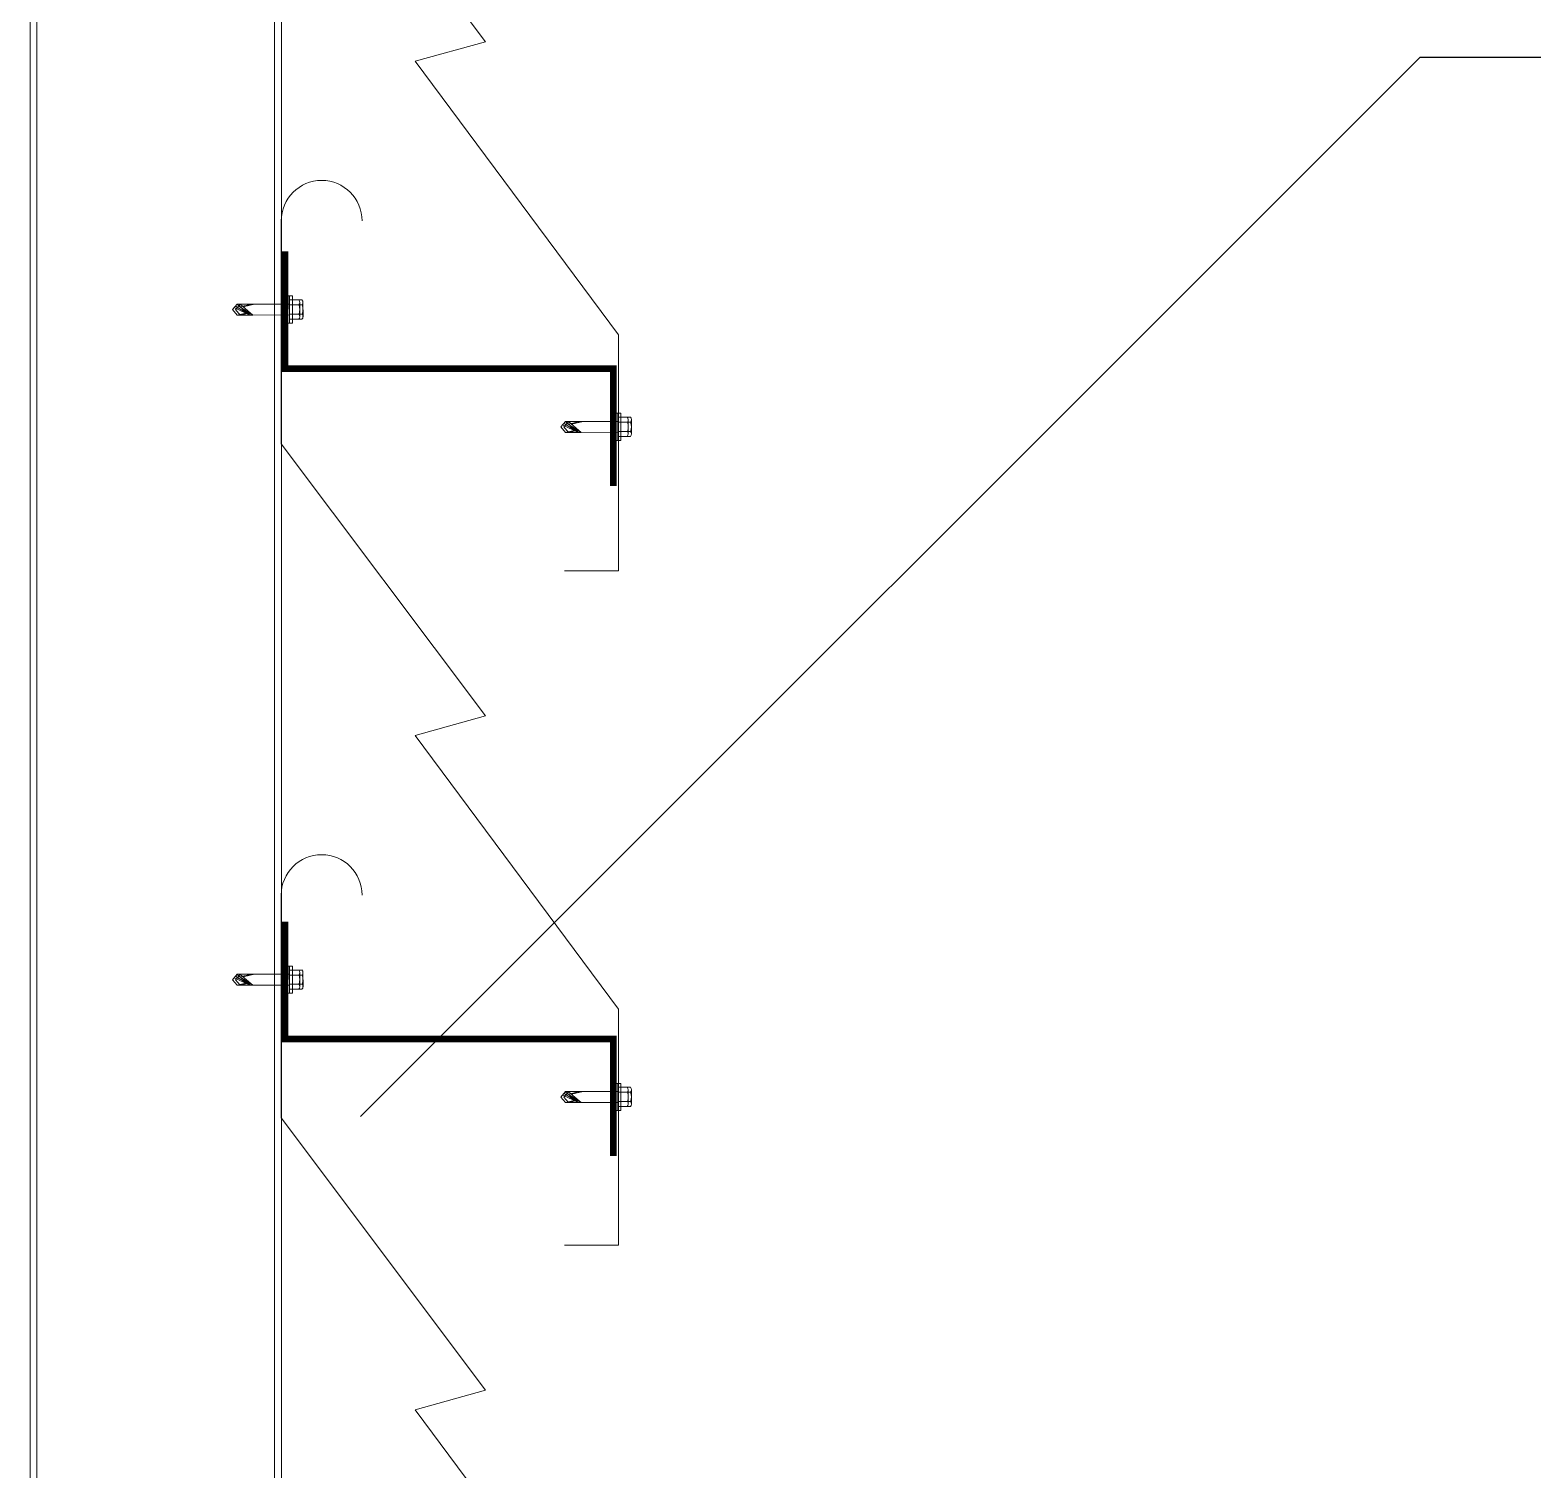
# Model space of a CAD drawing. Header units: metres. Extents: x 1422408 to 2565053, y 3723 to 80428.
# Drawn here: x 2267749.2105 to 2267749.659, y 4145.1666 to 4145.5963 of the extents above; entities that cross this region are included whole.
import ezdxf

# ---------------------------------------------------------------- set-up
doc = ezdxf.new("R2010")
doc.units = ezdxf.units.M
doc.header["$LTSCALE"] = 3.5
doc.header["$MEASUREMENT"] = 0
doc.layers.get('0').update_dxf_attribs({"linetype": 'CONTINUOUS'})
doc.layers.add('_0', color=7, linetype='CONTINUOUS')
doc.layers.add('AR-Louvers', color=193, linetype='CONTINUOUS', lineweight=9)

# ---------------------------------------------------------------- blocks, each defined once
blk = doc.blocks.new('louvers')
at = {"layer": '_0', "color": 6, "ltscale": 0.005, "const_width": 2}
for points in [[(5530313.79, -242251.53), (5530313.79, -242216.53), (5530411.79, -242216.53), (5530411.79, -242181.53)], [(5530313.79, -242451.53), (5530313.79, -242416.53), (5530411.79, -242416.53), (5530411.79, -242381.53)]]:
    blk.add_lwpolyline(points, dxfattribs=at)
at = {"layer": 'AR-Louvers', "linetype": 'ByBlock', "lineweight": 5}
for p, q in [((5530412.82, -243186.37), (5530412.82, -241744.37)), ((5530414.82, -243186.37), (5530414.82, -241746.37)), ((5530485.82, -241746.37), (5530485.82, -243186.37)), ((5530487.82, -241743.2), (5530487.82, -243188.37))]:
    blk.add_line(p, q, dxfattribs=at)
at = {"layer": 'AR-Louvers'}
for p, q in [((5530406.65, -242195.99), (5530409.52, -242195.99)), ((5530406.65, -242195.99), (5530409.52, -242195.99)), ((5530406.65, -242195.99), (5530409.52, -242195.99)), ((5530406.65, -242195.99), (5530409.52, -242195.99)), ((5530406.65, -242195.99), (5530409.52, -242195.99)), ((5530406.65, -242195.99), (5530409.52, -242195.99)), ((5530407.58, -242195.99), (5530410.45, -242195.99)), ((5530407.58, -242195.99), (5530410.45, -242195.99)), ((5530409.51, -242202.91), (5530409.52, -242194.8)), ((5530409.51, -242202.91), (5530409.52, -242194.8)), ((5530409.51, -242202.91), (5530409.52, -242194.8)), ((5530409.51, -242202.91), (5530409.52, -242194.8)), ((5530409.51, -242202.91), (5530409.52, -242194.8)), ((5530409.51, -242202.91), (5530409.52, -242194.8)), ((5530409.52, -242194.8), (5530410.43, -242194.81)), ((5530409.52, -242194.8), (5530410.43, -242194.81)), ((5530409.52, -242194.8), (5530410.43, -242194.81)), ((5530409.52, -242194.8), (5530410.43, -242194.81)), ((5530409.52, -242194.8), (5530410.43, -242194.81)), ((5530409.52, -242194.8), (5530410.43, -242194.81)), ((5530410.42, -242202.91), (5530410.43, -242194.81)), ((5530410.42, -242202.91), (5530410.43, -242194.81)), ((5530410.42, -242202.91), (5530410.43, -242194.81)), ((5530410.42, -242202.91), (5530410.43, -242194.81)), ((5530410.42, -242202.91), (5530410.43, -242194.81)), ((5530410.42, -242202.91), (5530410.43, -242194.81)), ((5530410.44, -242202.91), (5530410.45, -242194.8)), ((5530410.44, -242202.91), (5530410.45, -242194.8)), ((5530410.45, -242194.8), (5530411.36, -242194.81)), ((5530410.45, -242194.8), (5530411.36, -242194.81)), ((5530411.35, -242202.91), (5530411.36, -242194.81)), ((5530411.35, -242202.91), (5530411.36, -242194.81)), ((5530406.36, -242201.02), (5530406.37, -242196.69)), ((5530406.36, -242201.02), (5530406.37, -242196.69)), ((5530406.36, -242201.02), (5530406.37, -242196.69)), ((5530406.36, -242201.02), (5530406.37, -242196.69)), ((5530406.36, -242201.02), (5530406.37, -242196.69)), ((5530406.36, -242201.02), (5530406.37, -242196.69)), ((5530406.63, -242197.48), (5530409.51, -242197.48)), ((5530406.63, -242197.48), (5530409.51, -242197.48)), ((5530406.63, -242197.48), (5530409.51, -242197.48)), ((5530406.63, -242197.48), (5530409.51, -242197.48)), ((5530406.63, -242197.48), (5530409.51, -242197.48)), ((5530406.63, -242197.48), (5530409.51, -242197.48)), ((5530406.63, -242200.23), (5530409.51, -242200.23)), ((5530406.63, -242200.23), (5530409.51, -242200.23)), ((5530406.63, -242200.23), (5530409.51, -242200.23)), ((5530406.63, -242200.23), (5530409.51, -242200.23)), ((5530406.63, -242200.23), (5530409.51, -242200.23)), ((5530406.63, -242200.23), (5530409.51, -242200.23)), ((5530407.29, -242201.02), (5530407.3, -242196.69)), ((5530407.29, -242201.02), (5530407.3, -242196.69)), ((5530407.56, -242197.48), (5530410.44, -242197.48)), ((5530407.56, -242197.48), (5530410.44, -242197.48)), ((5530407.56, -242200.23), (5530410.44, -242200.23)), ((5530407.56, -242200.23), (5530410.44, -242200.23)), ((5530410.49, -242197.23), (5530420.79, -242197.26)), ((5530410.49, -242197.23), (5530420.79, -242197.26)), ((5530410.49, -242197.23), (5530420.79, -242197.26)), ((5530410.49, -242197.23), (5530420.79, -242197.26)), ((5530410.49, -242200.48), (5530421.34, -242200.51)), ((5530410.49, -242200.48), (5530421.34, -242200.51)), ((5530410.49, -242200.48), (5530421.34, -242200.51)), ((5530410.49, -242200.48), (5530421.34, -242200.51)), ((5530411.42, -242197.23), (5530421.72, -242197.26)), ((5530411.42, -242197.23), (5530421.72, -242197.26)), ((5530411.42, -242200.48), (5530422.27, -242200.51)), ((5530411.42, -242200.48), (5530422.27, -242200.51)), ((5530420.79, -242197.26), (5530425.06, -242197.26)), ((5530420.79, -242197.26), (5530424.25, -242198.02)), ((5530420.79, -242197.26), (5530425.06, -242197.26)), ((5530420.79, -242197.26), (5530424.25, -242198.02)), ((5530420.79, -242197.26), (5530425.06, -242197.26)), ((5530420.79, -242197.26), (5530424.25, -242198.02)), ((5530420.79, -242197.26), (5530425.06, -242197.26)), ((5530420.79, -242197.26), (5530424.25, -242198.02)), ((5530421.34, -242200.51), (5530425.09, -242197.3)), ((5530421.34, -242200.51), (5530425.09, -242197.3)), ((5530421.34, -242200.51), (5530425.09, -242197.3)), ((5530421.34, -242200.51), (5530425.09, -242197.3)), ((5530421.34, -242200.51), (5530425.54, -242197.86)), ((5530421.34, -242200.51), (5530425.54, -242197.86)), ((5530421.34, -242200.51), (5530425.54, -242197.86)), ((5530421.34, -242200.51), (5530425.54, -242197.86)), ((5530421.34, -242200.51), (5530425.97, -242198.28)), ((5530421.34, -242200.51), (5530425.97, -242198.28)), ((5530421.34, -242200.51), (5530425.97, -242198.28)), ((5530421.34, -242200.51), (5530425.97, -242198.28)), ((5530421.34, -242200.51), (5530425.09, -242200.52)), ((5530421.34, -242200.51), (5530425.09, -242200.52)), ((5530421.34, -242200.51), (5530425.09, -242200.52)), ((5530421.34, -242200.51), (5530425.09, -242200.52)), ((5530421.72, -242197.26), (5530425.99, -242197.26)), ((5530421.72, -242197.26), (5530425.18, -242198.02)), ((5530421.72, -242197.26), (5530425.99, -242197.26)), ((5530421.72, -242197.26), (5530425.18, -242198.02)), ((5530422.1, -242199.86), (5530422.09, -242199.86)), ((5530422.1, -242199.86), (5530422.09, -242199.86)), ((5530422.1, -242199.86), (5530422.09, -242199.86)), ((5530422.1, -242199.86), (5530422.09, -242199.86)), ((5530422.27, -242200.51), (5530426.02, -242197.3)), ((5530422.27, -242200.51), (5530426.02, -242197.3)), ((5530422.27, -242200.51), (5530426.47, -242197.86)), ((5530422.27, -242200.51), (5530426.47, -242197.86)), ((5530422.27, -242200.51), (5530426.9, -242198.28)), ((5530422.27, -242200.51), (5530426.9, -242198.28)), ((5530422.27, -242200.51), (5530426.02, -242200.52)), ((5530422.27, -242200.51), (5530426.02, -242200.52)), ((5530425.09, -242200.52), (5530422.51, -242199.95)), ((5530425.09, -242200.52), (5530422.51, -242199.95)), ((5530425.09, -242200.52), (5530422.51, -242199.95)), ((5530425.09, -242200.52), (5530422.51, -242199.95)), ((5530423.03, -242199.86), (5530423.02, -242199.86)), ((5530423.03, -242199.86), (5530423.02, -242199.86)), ((5530423.42, -242197.26), (5530423.94, -242197.26)), ((5530423.42, -242197.26), (5530423.94, -242197.26)), ((5530423.42, -242197.26), (5530423.94, -242197.26)), ((5530423.42, -242197.26), (5530423.94, -242197.26)), ((5530426.02, -242200.52), (5530423.44, -242199.95)), ((5530426.02, -242200.52), (5530423.44, -242199.95)), ((5530424.35, -242197.26), (5530424.87, -242197.26)), ((5530424.35, -242197.26), (5530424.87, -242197.26)), ((5530426.51, -242198.89), (5530425.06, -242197.26)), ((5530426.51, -242198.89), (5530425.06, -242197.26)), ((5530426.51, -242198.89), (5530425.06, -242197.26)), ((5530426.51, -242198.89), (5530425.06, -242197.26)), ((5530425.09, -242200.52), (5530426.51, -242198.89)), ((5530425.09, -242200.52), (5530426.51, -242198.89)), ((5530425.09, -242200.52), (5530426.51, -242198.89)), ((5530425.09, -242200.52), (5530426.51, -242198.89)), ((5530427.44, -242198.89), (5530425.99, -242197.26)), ((5530427.44, -242198.89), (5530425.99, -242197.26)), ((5530426.02, -242200.52), (5530427.44, -242198.89)), ((5530426.02, -242200.52), (5530427.44, -242198.89)), ((5530406.65, -242201.72), (5530409.51, -242201.72)), ((5530406.65, -242201.72), (5530409.51, -242201.72)), ((5530406.65, -242201.72), (5530409.51, -242201.72)), ((5530406.65, -242201.72), (5530409.51, -242201.72)), ((5530406.65, -242201.72), (5530409.51, -242201.72)), ((5530406.65, -242201.72), (5530409.51, -242201.72)), ((5530407.58, -242201.72), (5530410.44, -242201.72)), ((5530407.58, -242201.72), (5530410.44, -242201.72)), ((5530409.51, -242202.91), (5530410.42, -242202.91)), ((5530409.51, -242202.91), (5530410.42, -242202.91)), ((5530409.51, -242202.91), (5530410.42, -242202.91)), ((5530409.51, -242202.91), (5530410.42, -242202.91)), ((5530409.51, -242202.91), (5530410.42, -242202.91)), ((5530409.51, -242202.91), (5530410.42, -242202.91)), ((5530410.44, -242202.91), (5530411.35, -242202.91)), ((5530410.44, -242202.91), (5530411.35, -242202.91)), ((5530308.36, -242236.02), (5530308.37, -242231.69)), ((5530308.36, -242236.02), (5530308.37, -242231.69)), ((5530308.36, -242236.02), (5530308.37, -242231.69)), ((5530308.36, -242236.02), (5530308.37, -242231.69)), ((5530308.36, -242236.02), (5530308.37, -242231.69)), ((5530308.36, -242236.02), (5530308.37, -242231.69)), ((5530308.65, -242230.99), (5530311.52, -242230.99)), ((5530308.65, -242230.99), (5530311.52, -242230.99)), ((5530308.65, -242230.99), (5530311.52, -242230.99)), ((5530308.65, -242230.99), (5530311.52, -242230.99)), ((5530308.65, -242230.99), (5530311.52, -242230.99)), ((5530308.65, -242230.99), (5530311.52, -242230.99)), ((5530309.29, -242236.02), (5530309.3, -242231.69)), ((5530309.29, -242236.02), (5530309.3, -242231.69)), ((5530309.58, -242230.99), (5530312.45, -242230.99)), ((5530309.58, -242230.99), (5530312.45, -242230.99)), ((5530311.51, -242237.91), (5530311.52, -242229.8)), ((5530311.51, -242237.91), (5530311.52, -242229.8)), ((5530311.51, -242237.91), (5530311.52, -242229.8)), ((5530311.51, -242237.91), (5530311.52, -242229.8)), ((5530311.51, -242237.91), (5530311.52, -242229.8)), ((5530311.51, -242237.91), (5530311.52, -242229.8)), ((5530311.52, -242229.8), (5530312.43, -242229.81)), ((5530311.52, -242229.8), (5530312.43, -242229.81)), ((5530311.52, -242229.8), (5530312.43, -242229.81)), ((5530311.52, -242229.8), (5530312.43, -242229.81)), ((5530311.52, -242229.8), (5530312.43, -242229.81)), ((5530311.52, -242229.8), (5530312.43, -242229.81)), ((5530312.42, -242237.91), (5530312.43, -242229.81)), ((5530312.42, -242237.91), (5530312.43, -242229.81)), ((5530312.42, -242237.91), (5530312.43, -242229.81)), ((5530312.42, -242237.91), (5530312.43, -242229.81)), ((5530312.42, -242237.91), (5530312.43, -242229.81)), ((5530312.42, -242237.91), (5530312.43, -242229.81)), ((5530312.44, -242237.91), (5530312.45, -242229.8)), ((5530312.44, -242237.91), (5530312.45, -242229.8)), ((5530312.45, -242229.8), (5530313.36, -242229.81)), ((5530312.45, -242229.8), (5530313.36, -242229.81)), ((5530313.35, -242237.91), (5530313.36, -242229.81)), ((5530313.35, -242237.91), (5530313.36, -242229.81)), ((5530308.63, -242232.48), (5530311.51, -242232.48)), ((5530308.63, -242232.48), (5530311.51, -242232.48)), ((5530308.63, -242232.48), (5530311.51, -242232.48)), ((5530308.63, -242232.48), (5530311.51, -242232.48)), ((5530308.63, -242232.48), (5530311.51, -242232.48)), ((5530308.63, -242232.48), (5530311.51, -242232.48)), ((5530308.63, -242235.23), (5530311.51, -242235.23)), ((5530308.63, -242235.23), (5530311.51, -242235.23)), ((5530308.63, -242235.23), (5530311.51, -242235.23)), ((5530308.63, -242235.23), (5530311.51, -242235.23)), ((5530308.63, -242235.23), (5530311.51, -242235.23)), ((5530308.63, -242235.23), (5530311.51, -242235.23)), ((5530309.56, -242232.48), (5530312.44, -242232.48)), ((5530309.56, -242232.48), (5530312.44, -242232.48)), ((5530309.56, -242235.23), (5530312.44, -242235.23)), ((5530309.56, -242235.23), (5530312.44, -242235.23)), ((5530312.49, -242232.23), (5530322.79, -242232.26)), ((5530312.49, -242232.23), (5530322.79, -242232.26)), ((5530312.49, -242232.23), (5530322.79, -242232.26)), ((5530312.49, -242232.23), (5530322.79, -242232.26)), ((5530312.49, -242235.48), (5530323.34, -242235.51)), ((5530312.49, -242235.48), (5530323.34, -242235.51)), ((5530312.49, -242235.48), (5530323.34, -242235.51)), ((5530312.49, -242235.48), (5530323.34, -242235.51)), ((5530313.42, -242232.23), (5530323.72, -242232.26)), ((5530313.42, -242232.23), (5530323.72, -242232.26)), ((5530313.42, -242235.48), (5530324.27, -242235.51)), ((5530313.42, -242235.48), (5530324.27, -242235.51)), ((5530322.79, -242232.26), (5530327.06, -242232.26)), ((5530322.79, -242232.26), (5530326.25, -242233.02)), ((5530322.79, -242232.26), (5530327.06, -242232.26)), ((5530322.79, -242232.26), (5530326.25, -242233.02)), ((5530322.79, -242232.26), (5530327.06, -242232.26)), ((5530322.79, -242232.26), (5530326.25, -242233.02)), ((5530322.79, -242232.26), (5530327.06, -242232.26)), ((5530322.79, -242232.26), (5530326.25, -242233.02)), ((5530323.34, -242235.51), (5530327.09, -242232.3)), ((5530323.34, -242235.51), (5530327.09, -242232.3)), ((5530323.34, -242235.51), (5530327.09, -242232.3)), ((5530323.34, -242235.51), (5530327.09, -242232.3)), ((5530323.34, -242235.51), (5530327.54, -242232.86)), ((5530323.34, -242235.51), (5530327.54, -242232.86)), ((5530323.34, -242235.51), (5530327.54, -242232.86)), ((5530323.34, -242235.51), (5530327.54, -242232.86)), ((5530323.34, -242235.51), (5530327.97, -242233.28)), ((5530323.34, -242235.51), (5530327.97, -242233.28)), ((5530323.34, -242235.51), (5530327.97, -242233.28)), ((5530323.34, -242235.51), (5530327.97, -242233.28)), ((5530323.34, -242235.51), (5530327.09, -242235.52)), ((5530323.34, -242235.51), (5530327.09, -242235.52)), ((5530323.34, -242235.51), (5530327.09, -242235.52)), ((5530323.34, -242235.51), (5530327.09, -242235.52)), ((5530323.72, -242232.26), (5530327.99, -242232.26)), ((5530323.72, -242232.26), (5530327.18, -242233.02)), ((5530323.72, -242232.26), (5530327.99, -242232.26)), ((5530323.72, -242232.26), (5530327.18, -242233.02)), ((5530324.1, -242234.86), (5530324.09, -242234.86)), ((5530324.1, -242234.86), (5530324.09, -242234.86)), ((5530324.1, -242234.86), (5530324.09, -242234.86)), ((5530324.1, -242234.86), (5530324.09, -242234.86)), ((5530324.27, -242235.51), (5530328.02, -242232.3)), ((5530324.27, -242235.51), (5530328.02, -242232.3)), ((5530324.27, -242235.51), (5530328.47, -242232.86)), ((5530324.27, -242235.51), (5530328.47, -242232.86)), ((5530324.27, -242235.51), (5530328.9, -242233.28)), ((5530324.27, -242235.51), (5530328.9, -242233.28)), ((5530324.27, -242235.51), (5530328.02, -242235.52)), ((5530324.27, -242235.51), (5530328.02, -242235.52)), ((5530327.09, -242235.52), (5530324.51, -242234.95)), ((5530327.09, -242235.52), (5530324.51, -242234.95)), ((5530327.09, -242235.52), (5530324.51, -242234.95)), ((5530327.09, -242235.52), (5530324.51, -242234.95)), ((5530325.03, -242234.86), (5530325.02, -242234.86)), ((5530325.03, -242234.86), (5530325.02, -242234.86)), ((5530325.42, -242232.26), (5530325.94, -242232.26)), ((5530325.42, -242232.26), (5530325.94, -242232.26)), ((5530325.42, -242232.26), (5530325.94, -242232.26)), ((5530325.42, -242232.26), (5530325.94, -242232.26)), ((5530328.02, -242235.52), (5530325.44, -242234.95)), ((5530328.02, -242235.52), (5530325.44, -242234.95)), ((5530326.35, -242232.26), (5530326.87, -242232.26)), ((5530326.35, -242232.26), (5530326.87, -242232.26)), ((5530328.51, -242233.89), (5530327.06, -242232.26)), ((5530328.51, -242233.89), (5530327.06, -242232.26)), ((5530328.51, -242233.89), (5530327.06, -242232.26)), ((5530328.51, -242233.89), (5530327.06, -242232.26)), ((5530327.09, -242235.52), (5530328.51, -242233.89)), ((5530327.09, -242235.52), (5530328.51, -242233.89)), ((5530327.09, -242235.52), (5530328.51, -242233.89)), ((5530327.09, -242235.52), (5530328.51, -242233.89)), ((5530329.44, -242233.89), (5530327.99, -242232.26)), ((5530329.44, -242233.89), (5530327.99, -242232.26)), ((5530328.02, -242235.52), (5530329.44, -242233.89)), ((5530328.02, -242235.52), (5530329.44, -242233.89)), ((5530308.65, -242236.72), (5530311.51, -242236.72)), ((5530308.65, -242236.72), (5530311.51, -242236.72)), ((5530308.65, -242236.72), (5530311.51, -242236.72)), ((5530308.65, -242236.72), (5530311.51, -242236.72)), ((5530308.65, -242236.72), (5530311.51, -242236.72)), ((5530308.65, -242236.72), (5530311.51, -242236.72)), ((5530309.58, -242236.72), (5530312.44, -242236.72)), ((5530309.58, -242236.72), (5530312.44, -242236.72)), ((5530311.51, -242237.91), (5530312.42, -242237.91)), ((5530311.51, -242237.91), (5530312.42, -242237.91)), ((5530311.51, -242237.91), (5530312.42, -242237.91)), ((5530311.51, -242237.91), (5530312.42, -242237.91)), ((5530311.51, -242237.91), (5530312.42, -242237.91)), ((5530311.51, -242237.91), (5530312.42, -242237.91)), ((5530312.44, -242237.91), (5530313.35, -242237.91)), ((5530312.44, -242237.91), (5530313.35, -242237.91)), ((5530406.36, -242401.02), (5530406.37, -242396.69)), ((5530406.36, -242401.02), (5530406.37, -242396.69)), ((5530406.36, -242401.02), (5530406.37, -242396.69)), ((5530406.36, -242401.02), (5530406.37, -242396.69)), ((5530406.36, -242401.02), (5530406.37, -242396.69)), ((5530406.36, -242401.02), (5530406.37, -242396.69)), ((5530406.63, -242397.48), (5530409.51, -242397.48)), ((5530406.63, -242397.48), (5530409.51, -242397.48)), ((5530406.63, -242397.48), (5530409.51, -242397.48)), ((5530406.63, -242397.48), (5530409.51, -242397.48)), ((5530406.63, -242397.48), (5530409.51, -242397.48)), ((5530406.63, -242397.48), (5530409.51, -242397.48)), ((5530406.65, -242395.99), (5530409.52, -242395.99)), ((5530406.65, -242395.99), (5530409.52, -242395.99)), ((5530406.65, -242395.99), (5530409.52, -242395.99)), ((5530406.65, -242395.99), (5530409.52, -242395.99)), ((5530406.65, -242395.99), (5530409.52, -242395.99)), ((5530406.65, -242395.99), (5530409.52, -242395.99)), ((5530407.29, -242401.02), (5530407.3, -242396.69)), ((5530407.29, -242401.02), (5530407.3, -242396.69)), ((5530407.56, -242397.48), (5530410.44, -242397.48)), ((5530407.56, -242397.48), (5530410.44, -242397.48)), ((5530407.58, -242395.99), (5530410.45, -242395.99)), ((5530407.58, -242395.99), (5530410.45, -242395.99)), ((5530409.51, -242402.91), (5530409.52, -242394.8)), ((5530409.51, -242402.91), (5530409.52, -242394.8)), ((5530409.51, -242402.91), (5530409.52, -242394.8)), ((5530409.51, -242402.91), (5530409.52, -242394.8)), ((5530409.51, -242402.91), (5530409.52, -242394.8)), ((5530409.51, -242402.91), (5530409.52, -242394.8)), ((5530409.52, -242394.8), (5530410.43, -242394.81)), ((5530409.52, -242394.8), (5530410.43, -242394.81)), ((5530409.52, -242394.8), (5530410.43, -242394.81)), ((5530409.52, -242394.8), (5530410.43, -242394.81)), ((5530409.52, -242394.8), (5530410.43, -242394.81)), ((5530409.52, -242394.8), (5530410.43, -242394.81)), ((5530410.42, -242402.91), (5530410.43, -242394.81)), ((5530410.42, -242402.91), (5530410.43, -242394.81)), ((5530410.42, -242402.91), (5530410.43, -242394.81)), ((5530410.42, -242402.91), (5530410.43, -242394.81)), ((5530410.42, -242402.91), (5530410.43, -242394.81)), ((5530410.42, -242402.91), (5530410.43, -242394.81)), ((5530410.44, -242402.91), (5530410.45, -242394.8)), ((5530410.44, -242402.91), (5530410.45, -242394.8)), ((5530410.45, -242394.8), (5530411.36, -242394.81)), ((5530410.45, -242394.8), (5530411.36, -242394.81)), ((5530410.49, -242397.23), (5530420.79, -242397.26)), ((5530410.49, -242397.23), (5530420.79, -242397.26)), ((5530410.49, -242397.23), (5530420.79, -242397.26)), ((5530410.49, -242397.23), (5530420.79, -242397.26)), ((5530411.35, -242402.91), (5530411.36, -242394.81)), ((5530411.35, -242402.91), (5530411.36, -242394.81)), ((5530411.42, -242397.23), (5530421.72, -242397.26)), ((5530411.42, -242397.23), (5530421.72, -242397.26)), ((5530420.79, -242397.26), (5530425.06, -242397.26)), ((5530420.79, -242397.26), (5530424.25, -242398.02)), ((5530420.79, -242397.26), (5530425.06, -242397.26)), ((5530420.79, -242397.26), (5530424.25, -242398.02)), ((5530420.79, -242397.26), (5530425.06, -242397.26)), ((5530420.79, -242397.26), (5530424.25, -242398.02)), ((5530420.79, -242397.26), (5530425.06, -242397.26)), ((5530420.79, -242397.26), (5530424.25, -242398.02)), ((5530421.34, -242400.51), (5530425.09, -242397.3)), ((5530421.34, -242400.51), (5530425.09, -242397.3)), ((5530421.34, -242400.51), (5530425.09, -242397.3)), ((5530421.34, -242400.51), (5530425.09, -242397.3)), ((5530421.34, -242400.51), (5530425.54, -242397.86)), ((5530421.34, -242400.51), (5530425.54, -242397.86)), ((5530421.34, -242400.51), (5530425.54, -242397.86)), ((5530421.34, -242400.51), (5530425.54, -242397.86)), ((5530421.72, -242397.26), (5530425.99, -242397.26)), ((5530421.72, -242397.26), (5530425.18, -242398.02)), ((5530421.72, -242397.26), (5530425.99, -242397.26)), ((5530421.72, -242397.26), (5530425.18, -242398.02)), ((5530422.27, -242400.51), (5530426.02, -242397.3)), ((5530422.27, -242400.51), (5530426.02, -242397.3)), ((5530422.27, -242400.51), (5530426.47, -242397.86)), ((5530422.27, -242400.51), (5530426.47, -242397.86)), ((5530423.42, -242397.26), (5530423.94, -242397.26)), ((5530423.42, -242397.26), (5530423.94, -242397.26)), ((5530423.42, -242397.26), (5530423.94, -242397.26)), ((5530423.42, -242397.26), (5530423.94, -242397.26)), ((5530424.35, -242397.26), (5530424.87, -242397.26)), ((5530424.35, -242397.26), (5530424.87, -242397.26)), ((5530426.51, -242398.89), (5530425.06, -242397.26)), ((5530426.51, -242398.89), (5530425.06, -242397.26)), ((5530426.51, -242398.89), (5530425.06, -242397.26)), ((5530426.51, -242398.89), (5530425.06, -242397.26)), ((5530427.44, -242398.89), (5530425.99, -242397.26)), ((5530427.44, -242398.89), (5530425.99, -242397.26)), ((5530406.63, -242400.23), (5530409.51, -242400.23)), ((5530406.63, -242400.23), (5530409.51, -242400.23)), ((5530406.63, -242400.23), (5530409.51, -242400.23)), ((5530406.63, -242400.23), (5530409.51, -242400.23)), ((5530406.63, -242400.23), (5530409.51, -242400.23)), ((5530406.63, -242400.23), (5530409.51, -242400.23)), ((5530406.65, -242401.72), (5530409.51, -242401.72)), ((5530406.65, -242401.72), (5530409.51, -242401.72)), ((5530406.65, -242401.72), (5530409.51, -242401.72)), ((5530406.65, -242401.72), (5530409.51, -242401.72)), ((5530406.65, -242401.72), (5530409.51, -242401.72)), ((5530406.65, -242401.72), (5530409.51, -242401.72)), ((5530407.56, -242400.23), (5530410.44, -242400.23)), ((5530407.56, -242400.23), (5530410.44, -242400.23)), ((5530407.58, -242401.72), (5530410.44, -242401.72)), ((5530407.58, -242401.72), (5530410.44, -242401.72)), ((5530410.49, -242400.48), (5530421.34, -242400.51)), ((5530410.49, -242400.48), (5530421.34, -242400.51)), ((5530410.49, -242400.48), (5530421.34, -242400.51)), ((5530410.49, -242400.48), (5530421.34, -242400.51)), ((5530411.42, -242400.48), (5530422.27, -242400.51)), ((5530411.42, -242400.48), (5530422.27, -242400.51)), ((5530421.34, -242400.51), (5530425.97, -242398.28)), ((5530421.34, -242400.51), (5530425.97, -242398.28)), ((5530421.34, -242400.51), (5530425.97, -242398.28)), ((5530421.34, -242400.51), (5530425.97, -242398.28)), ((5530421.34, -242400.51), (5530425.09, -242400.52)), ((5530421.34, -242400.51), (5530425.09, -242400.52)), ((5530421.34, -242400.51), (5530425.09, -242400.52)), ((5530421.34, -242400.51), (5530425.09, -242400.52)), ((5530422.1, -242399.86), (5530422.09, -242399.86)), ((5530422.1, -242399.86), (5530422.09, -242399.86)), ((5530422.1, -242399.86), (5530422.09, -242399.86)), ((5530422.1, -242399.86), (5530422.09, -242399.86)), ((5530422.27, -242400.51), (5530426.9, -242398.28)), ((5530422.27, -242400.51), (5530426.9, -242398.28)), ((5530422.27, -242400.51), (5530426.02, -242400.52)), ((5530422.27, -242400.51), (5530426.02, -242400.52)), ((5530425.09, -242400.52), (5530422.51, -242399.95)), ((5530425.09, -242400.52), (5530422.51, -242399.95)), ((5530425.09, -242400.52), (5530422.51, -242399.95)), ((5530425.09, -242400.52), (5530422.51, -242399.95)), ((5530423.03, -242399.86), (5530423.02, -242399.86)), ((5530423.03, -242399.86), (5530423.02, -242399.86)), ((5530426.02, -242400.52), (5530423.44, -242399.95)), ((5530426.02, -242400.52), (5530423.44, -242399.95)), ((5530425.09, -242400.52), (5530426.51, -242398.89)), ((5530425.09, -242400.52), (5530426.51, -242398.89)), ((5530425.09, -242400.52), (5530426.51, -242398.89)), ((5530425.09, -242400.52), (5530426.51, -242398.89)), ((5530426.02, -242400.52), (5530427.44, -242398.89)), ((5530426.02, -242400.52), (5530427.44, -242398.89)), ((5530409.51, -242402.91), (5530410.42, -242402.91)), ((5530409.51, -242402.91), (5530410.42, -242402.91)), ((5530409.51, -242402.91), (5530410.42, -242402.91)), ((5530409.51, -242402.91), (5530410.42, -242402.91)), ((5530409.51, -242402.91), (5530410.42, -242402.91)), ((5530409.51, -242402.91), (5530410.42, -242402.91)), ((5530410.44, -242402.91), (5530411.35, -242402.91)), ((5530410.44, -242402.91), (5530411.35, -242402.91)), ((5530308.36, -242436.02), (5530308.37, -242431.69)), ((5530308.36, -242436.02), (5530308.37, -242431.69)), ((5530308.36, -242436.02), (5530308.37, -242431.69)), ((5530308.36, -242436.02), (5530308.37, -242431.69)), ((5530308.36, -242436.02), (5530308.37, -242431.69)), ((5530308.36, -242436.02), (5530308.37, -242431.69)), ((5530308.63, -242432.48), (5530311.51, -242432.48)), ((5530308.63, -242432.48), (5530311.51, -242432.48)), ((5530308.63, -242432.48), (5530311.51, -242432.48)), ((5530308.63, -242432.48), (5530311.51, -242432.48)), ((5530308.63, -242432.48), (5530311.51, -242432.48)), ((5530308.63, -242432.48), (5530311.51, -242432.48)), ((5530308.65, -242430.99), (5530311.52, -242430.99)), ((5530308.65, -242430.99), (5530311.52, -242430.99)), ((5530308.65, -242430.99), (5530311.52, -242430.99)), ((5530308.65, -242430.99), (5530311.52, -242430.99)), ((5530308.65, -242430.99), (5530311.52, -242430.99)), ((5530308.65, -242430.99), (5530311.52, -242430.99)), ((5530309.29, -242436.02), (5530309.3, -242431.69)), ((5530309.29, -242436.02), (5530309.3, -242431.69)), ((5530309.56, -242432.48), (5530312.44, -242432.48)), ((5530309.56, -242432.48), (5530312.44, -242432.48)), ((5530309.58, -242430.99), (5530312.45, -242430.99)), ((5530309.58, -242430.99), (5530312.45, -242430.99)), ((5530311.51, -242437.91), (5530311.52, -242429.8)), ((5530311.51, -242437.91), (5530311.52, -242429.8)), ((5530311.51, -242437.91), (5530311.52, -242429.8)), ((5530311.51, -242437.91), (5530311.52, -242429.8)), ((5530311.51, -242437.91), (5530311.52, -242429.8)), ((5530311.51, -242437.91), (5530311.52, -242429.8)), ((5530311.52, -242429.8), (5530312.43, -242429.81)), ((5530311.52, -242429.8), (5530312.43, -242429.81)), ((5530311.52, -242429.8), (5530312.43, -242429.81)), ((5530311.52, -242429.8), (5530312.43, -242429.81)), ((5530311.52, -242429.8), (5530312.43, -242429.81)), ((5530311.52, -242429.8), (5530312.43, -242429.81)), ((5530312.42, -242437.91), (5530312.43, -242429.81)), ((5530312.42, -242437.91), (5530312.43, -242429.81)), ((5530312.42, -242437.91), (5530312.43, -242429.81)), ((5530312.42, -242437.91), (5530312.43, -242429.81)), ((5530312.42, -242437.91), (5530312.43, -242429.81)), ((5530312.42, -242437.91), (5530312.43, -242429.81)), ((5530312.44, -242437.91), (5530312.45, -242429.8)), ((5530312.44, -242437.91), (5530312.45, -242429.8)), ((5530312.45, -242429.8), (5530313.36, -242429.81)), ((5530312.45, -242429.8), (5530313.36, -242429.81)), ((5530312.49, -242432.23), (5530322.79, -242432.26)), ((5530312.49, -242432.23), (5530322.79, -242432.26)), ((5530312.49, -242432.23), (5530322.79, -242432.26)), ((5530312.49, -242432.23), (5530322.79, -242432.26)), ((5530313.35, -242437.91), (5530313.36, -242429.81)), ((5530313.35, -242437.91), (5530313.36, -242429.81)), ((5530313.42, -242432.23), (5530323.72, -242432.26)), ((5530313.42, -242432.23), (5530323.72, -242432.26)), ((5530322.79, -242432.26), (5530327.06, -242432.26)), ((5530322.79, -242432.26), (5530326.25, -242433.02)), ((5530322.79, -242432.26), (5530327.06, -242432.26)), ((5530322.79, -242432.26), (5530326.25, -242433.02)), ((5530322.79, -242432.26), (5530327.06, -242432.26)), ((5530322.79, -242432.26), (5530326.25, -242433.02)), ((5530322.79, -242432.26), (5530327.06, -242432.26)), ((5530322.79, -242432.26), (5530326.25, -242433.02)), ((5530323.34, -242435.51), (5530327.09, -242432.3)), ((5530323.34, -242435.51), (5530327.09, -242432.3)), ((5530323.34, -242435.51), (5530327.09, -242432.3)), ((5530323.34, -242435.51), (5530327.09, -242432.3)), ((5530323.34, -242435.51), (5530327.54, -242432.86)), ((5530323.34, -242435.51), (5530327.54, -242432.86)), ((5530323.34, -242435.51), (5530327.54, -242432.86)), ((5530323.34, -242435.51), (5530327.54, -242432.86)), ((5530323.34, -242435.51), (5530327.97, -242433.28)), ((5530323.34, -242435.51), (5530327.97, -242433.28)), ((5530323.34, -242435.51), (5530327.97, -242433.28)), ((5530323.34, -242435.51), (5530327.97, -242433.28)), ((5530323.72, -242432.26), (5530327.99, -242432.26)), ((5530323.72, -242432.26), (5530327.18, -242433.02)), ((5530323.72, -242432.26), (5530327.99, -242432.26)), ((5530323.72, -242432.26), (5530327.18, -242433.02)), ((5530324.27, -242435.51), (5530328.02, -242432.3)), ((5530324.27, -242435.51), (5530328.02, -242432.3)), ((5530324.27, -242435.51), (5530328.47, -242432.86)), ((5530324.27, -242435.51), (5530328.47, -242432.86)), ((5530324.27, -242435.51), (5530328.9, -242433.28)), ((5530324.27, -242435.51), (5530328.9, -242433.28)), ((5530325.42, -242432.26), (5530325.94, -242432.26)), ((5530325.42, -242432.26), (5530325.94, -242432.26)), ((5530325.42, -242432.26), (5530325.94, -242432.26)), ((5530325.42, -242432.26), (5530325.94, -242432.26)), ((5530326.35, -242432.26), (5530326.87, -242432.26)), ((5530326.35, -242432.26), (5530326.87, -242432.26)), ((5530328.51, -242433.89), (5530327.06, -242432.26)), ((5530328.51, -242433.89), (5530327.06, -242432.26)), ((5530328.51, -242433.89), (5530327.06, -242432.26)), ((5530328.51, -242433.89), (5530327.06, -242432.26)), ((5530329.44, -242433.89), (5530327.99, -242432.26)), ((5530329.44, -242433.89), (5530327.99, -242432.26)), ((5530308.63, -242435.23), (5530311.51, -242435.23)), ((5530308.63, -242435.23), (5530311.51, -242435.23)), ((5530308.63, -242435.23), (5530311.51, -242435.23)), ((5530308.63, -242435.23), (5530311.51, -242435.23)), ((5530308.63, -242435.23), (5530311.51, -242435.23)), ((5530308.63, -242435.23), (5530311.51, -242435.23)), ((5530308.65, -242436.72), (5530311.51, -242436.72)), ((5530308.65, -242436.72), (5530311.51, -242436.72)), ((5530308.65, -242436.72), (5530311.51, -242436.72)), ((5530308.65, -242436.72), (5530311.51, -242436.72)), ((5530308.65, -242436.72), (5530311.51, -242436.72)), ((5530308.65, -242436.72), (5530311.51, -242436.72)), ((5530309.56, -242435.23), (5530312.44, -242435.23)), ((5530309.56, -242435.23), (5530312.44, -242435.23)), ((5530309.58, -242436.72), (5530312.44, -242436.72)), ((5530309.58, -242436.72), (5530312.44, -242436.72)), ((5530311.51, -242437.91), (5530312.42, -242437.91)), ((5530311.51, -242437.91), (5530312.42, -242437.91)), ((5530311.51, -242437.91), (5530312.42, -242437.91)), ((5530311.51, -242437.91), (5530312.42, -242437.91)), ((5530311.51, -242437.91), (5530312.42, -242437.91)), ((5530311.51, -242437.91), (5530312.42, -242437.91)), ((5530312.44, -242437.91), (5530313.35, -242437.91)), ((5530312.44, -242437.91), (5530313.35, -242437.91)), ((5530312.49, -242435.48), (5530323.34, -242435.51)), ((5530312.49, -242435.48), (5530323.34, -242435.51)), ((5530312.49, -242435.48), (5530323.34, -242435.51)), ((5530312.49, -242435.48), (5530323.34, -242435.51)), ((5530313.42, -242435.48), (5530324.27, -242435.51)), ((5530313.42, -242435.48), (5530324.27, -242435.51)), ((5530323.34, -242435.51), (5530327.09, -242435.52)), ((5530323.34, -242435.51), (5530327.09, -242435.52)), ((5530323.34, -242435.51), (5530327.09, -242435.52)), ((5530323.34, -242435.51), (5530327.09, -242435.52)), ((5530324.1, -242434.86), (5530324.09, -242434.86)), ((5530324.1, -242434.86), (5530324.09, -242434.86)), ((5530324.1, -242434.86), (5530324.09, -242434.86)), ((5530324.1, -242434.86), (5530324.09, -242434.86)), ((5530324.27, -242435.51), (5530328.02, -242435.52)), ((5530324.27, -242435.51), (5530328.02, -242435.52)), ((5530327.09, -242435.52), (5530324.51, -242434.95)), ((5530327.09, -242435.52), (5530324.51, -242434.95)), ((5530327.09, -242435.52), (5530324.51, -242434.95)), ((5530327.09, -242435.52), (5530324.51, -242434.95)), ((5530325.03, -242434.86), (5530325.02, -242434.86)), ((5530325.03, -242434.86), (5530325.02, -242434.86)), ((5530328.02, -242435.52), (5530325.44, -242434.95)), ((5530328.02, -242435.52), (5530325.44, -242434.95)), ((5530327.09, -242435.52), (5530328.51, -242433.89)), ((5530327.09, -242435.52), (5530328.51, -242433.89)), ((5530327.09, -242435.52), (5530328.51, -242433.89)), ((5530327.09, -242435.52), (5530328.51, -242433.89)), ((5530328.02, -242435.52), (5530329.44, -242433.89)), ((5530328.02, -242435.52), (5530329.44, -242433.89))]:
    blk.add_line(p, q, dxfattribs=at)
for points in [[(5530388.71, -241971.18, -1), (5530412.85, -241971.18), (5530412.85, -242037.68), (5530351.89, -242118.94), (5530372.89, -242124.76), (5530312.24, -242206.42), (5530312.24, -242276.85), (5530328.34, -242276.85)], [(5530388.72, -242172.4, -1), (5530412.87, -242172.4), (5530412.87, -242238.91), (5530351.91, -242320.16), (5530372.9, -242325.98), (5530312.25, -242407.64), (5530312.25, -242478.07), (5530328.35, -242478.07)], [(5530388.73, -242373.63, -1), (5530412.88, -242373.63), (5530412.88, -242440.13), (5530351.92, -242521.39), (5530372.91, -242527.21), (5530312.27, -242608.87), (5530312.27, -242679.3), (5530328.36, -242679.3)]]:
    blk.add_lwpolyline(points, format="xyb", dxfattribs=at)
for centre, radius, start, end in [((5530407.52, -242196.75), 1.15, 136.9646, 219.5617), ((5530407.52, -242196.75), 1.15, 136.9646, 219.5617), ((5530407.52, -242196.75), 1.15, 136.9646, 219.5617), ((5530407.52, -242196.75), 1.15, 136.9646, 219.5617), ((5530407.52, -242196.75), 1.15, 136.9646, 219.5617), ((5530407.52, -242196.75), 1.15, 136.9646, 219.5617), ((5530408.45, -242196.75), 1.15, 136.9646, 219.5617), ((5530408.45, -242196.75), 1.15, 136.9646, 219.5617), ((5530407.52, -242200.96), 1.15, 140.3041, 222.9011), ((5530407.52, -242200.96), 1.15, 140.3041, 222.9011), ((5530407.52, -242200.96), 1.15, 140.3041, 222.9011), ((5530407.52, -242200.96), 1.15, 140.3041, 222.9011), ((5530407.52, -242200.96), 1.15, 140.3041, 222.9011), ((5530407.52, -242200.96), 1.15, 140.3041, 222.9011), ((5530410.23, -242198.86), 3.86, 159.035, 200.8307), ((5530410.23, -242198.86), 3.86, 159.035, 200.8307), ((5530410.23, -242198.86), 3.86, 159.035, 200.8307), ((5530410.23, -242198.86), 3.86, 159.035, 200.8307), ((5530410.23, -242198.86), 3.86, 159.035, 200.8307), ((5530410.23, -242198.86), 3.86, 159.035, 200.8307), ((5530408.45, -242200.96), 1.15, 140.3041, 222.9011), ((5530408.45, -242200.96), 1.15, 140.3041, 222.9011), ((5530411.16, -242198.86), 3.86, 159.035, 200.8307), ((5530411.16, -242198.86), 3.86, 159.035, 200.8307), ((5530309.52, -242231.75), 1.15, 136.9646, 219.5617), ((5530309.52, -242231.75), 1.15, 136.9646, 219.5617), ((5530309.52, -242231.75), 1.15, 136.9646, 219.5617), ((5530309.52, -242231.75), 1.15, 136.9646, 219.5617), ((5530309.52, -242231.75), 1.15, 136.9646, 219.5617), ((5530309.52, -242231.75), 1.15, 136.9646, 219.5617), ((5530310.45, -242231.75), 1.15, 136.9646, 219.5617), ((5530310.45, -242231.75), 1.15, 136.9646, 219.5617), ((5530309.52, -242235.96), 1.15, 140.3041, 222.9011), ((5530309.52, -242235.96), 1.15, 140.3041, 222.9011), ((5530309.52, -242235.96), 1.15, 140.3041, 222.9011), ((5530309.52, -242235.96), 1.15, 140.3041, 222.9011), ((5530309.52, -242235.96), 1.15, 140.3041, 222.9011), ((5530309.52, -242235.96), 1.15, 140.3041, 222.9011), ((5530312.23, -242233.86), 3.86, 159.035, 200.8307), ((5530312.23, -242233.86), 3.86, 159.035, 200.8307), ((5530312.23, -242233.86), 3.86, 159.035, 200.8307), ((5530312.23, -242233.86), 3.86, 159.035, 200.8307), ((5530312.23, -242233.86), 3.86, 159.035, 200.8307), ((5530312.23, -242233.86), 3.86, 159.035, 200.8307), ((5530310.45, -242235.96), 1.15, 140.3041, 222.9011), ((5530310.45, -242235.96), 1.15, 140.3041, 222.9011), ((5530313.16, -242233.86), 3.86, 159.035, 200.8307), ((5530313.16, -242233.86), 3.86, 159.035, 200.8307), ((5530407.52, -242396.75), 1.15, 136.9646, 219.5617), ((5530407.52, -242396.75), 1.15, 136.9646, 219.5617), ((5530407.52, -242396.75), 1.15, 136.9646, 219.5617), ((5530407.52, -242396.75), 1.15, 136.9646, 219.5617), ((5530407.52, -242396.75), 1.15, 136.9646, 219.5617), ((5530407.52, -242396.75), 1.15, 136.9646, 219.5617), ((5530410.23, -242398.86), 3.86, 159.035, 200.8307), ((5530410.23, -242398.86), 3.86, 159.035, 200.8307), ((5530410.23, -242398.86), 3.86, 159.035, 200.8307), ((5530410.23, -242398.86), 3.86, 159.035, 200.8307), ((5530410.23, -242398.86), 3.86, 159.035, 200.8307), ((5530410.23, -242398.86), 3.86, 159.035, 200.8307), ((5530408.45, -242396.75), 1.15, 136.9646, 219.5617), ((5530408.45, -242396.75), 1.15, 136.9646, 219.5617), ((5530411.16, -242398.86), 3.86, 159.035, 200.8307), ((5530411.16, -242398.86), 3.86, 159.035, 200.8307), ((5530407.52, -242400.96), 1.15, 140.3041, 222.9011), ((5530407.52, -242400.96), 1.15, 140.3041, 222.9011), ((5530407.52, -242400.96), 1.15, 140.3041, 222.9011), ((5530407.52, -242400.96), 1.15, 140.3041, 222.9011), ((5530407.52, -242400.96), 1.15, 140.3041, 222.9011), ((5530407.52, -242400.96), 1.15, 140.3041, 222.9011), ((5530408.45, -242400.96), 1.15, 140.3041, 222.9011), ((5530408.45, -242400.96), 1.15, 140.3041, 222.9011), ((5530309.52, -242431.75), 1.15, 136.9646, 219.5617), ((5530309.52, -242431.75), 1.15, 136.9646, 219.5617), ((5530309.52, -242431.75), 1.15, 136.9646, 219.5617), ((5530309.52, -242431.75), 1.15, 136.9646, 219.5617), ((5530309.52, -242431.75), 1.15, 136.9646, 219.5617), ((5530309.52, -242431.75), 1.15, 136.9646, 219.5617), ((5530312.23, -242433.86), 3.86, 159.035, 200.8307), ((5530312.23, -242433.86), 3.86, 159.035, 200.8307), ((5530312.23, -242433.86), 3.86, 159.035, 200.8307), ((5530312.23, -242433.86), 3.86, 159.035, 200.8307), ((5530312.23, -242433.86), 3.86, 159.035, 200.8307), ((5530312.23, -242433.86), 3.86, 159.035, 200.8307), ((5530310.45, -242431.75), 1.15, 136.9646, 219.5617), ((5530310.45, -242431.75), 1.15, 136.9646, 219.5617), ((5530313.16, -242433.86), 3.86, 159.035, 200.8307), ((5530313.16, -242433.86), 3.86, 159.035, 200.8307), ((5530309.52, -242435.96), 1.15, 140.3041, 222.9011), ((5530309.52, -242435.96), 1.15, 140.3041, 222.9011), ((5530309.52, -242435.96), 1.15, 140.3041, 222.9011), ((5530309.52, -242435.96), 1.15, 140.3041, 222.9011), ((5530309.52, -242435.96), 1.15, 140.3041, 222.9011), ((5530309.52, -242435.96), 1.15, 140.3041, 222.9011), ((5530310.45, -242435.96), 1.15, 140.3041, 222.9011), ((5530310.45, -242435.96), 1.15, 140.3041, 222.9011)]:
    blk.add_arc(centre, radius, start, end, dxfattribs=at)

msp = doc.modelspace()

# ---------------------------------------------------------------- linework, layer by layer
msp.add_lwpolyline([(2267749.3092, 4145.27204), (2267749.62539, 4145.58823), (2267750.10749, 4145.58823)])

# ---------------------------------------------------------------- block references
at = {"xscale": -0.001, "yscale": 0.001, "zscale": 0.001}
msp.add_blockref('louvers', (2273279.69836, 4387.71178), dxfattribs=at)

doc.saveas('drawing.dxf')
